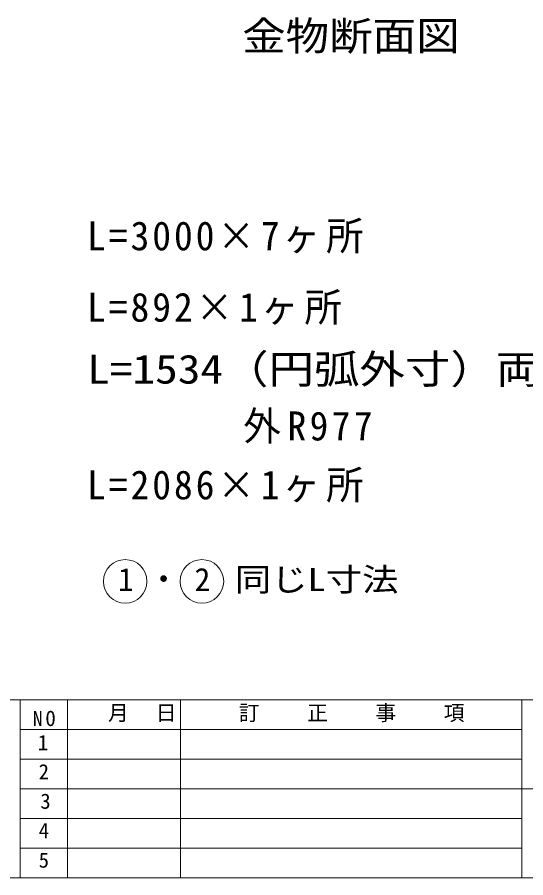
# Model space of a CAD drawing. Units: millimetres on the paper, with parts at other scales. Extents: x -848 to -26, y -812 to -539.
# Drawn here: x -346.4 to -282.1, y -811.7 to -702.8 of the extents above; entities that cross this region are included whole.
import ezdxf
from ezdxf.enums import TextEntityAlignment as Align

# ---------------------------------------------------------------- set-up
doc = ezdxf.new("R2010")
doc.units = ezdxf.units.MM
doc.layers.add('1-9_hojyosen', color=7, linetype='Continuous', lineweight=9)
doc.layers.add('F-0', color=5, linetype='Continuous', lineweight=9)
doc.styles.add('ＭＳ ゴシック', font='')
doc.styles.get('ＭＳ ゴシック').set_extended_font_data('MS Gothic')

msp = doc.modelspace()

# ---------------------------------------------------------------- linework, layer by layer
at = {"layer": '1-9_hojyosen'}
for centre in [(-332.783, -774.187), (-323.082, -774.187)]:
    msp.add_circle(centre, 2.757, dxfattribs=at)
at = {"layer": 'F-0'}
for p, q in [((-428.132, -789.19), (-346.071, -789.19)), ((-428.132, -789.19), (-282.582, -789.19)), ((-346.071, -789.19), (-346.071, -811.69)), ((-340.071, -789.19), (-340.071, -811.69)), ((-325.777, -789.19), (-325.777, -811.69)), ((-282.582, -792.94), (-346.071, -792.94)), ((-282.582, -796.69), (-346.071, -796.69)), ((-282.582, -800.44), (-346.071, -800.44)), ((-216.907, -800.44), (-282.582, -800.44)), ((-282.582, -804.19), (-346.071, -804.19)), ((-282.582, -807.94), (-346.071, -807.94)), ((-346.071, -811.69), (-428.132, -811.69)), ((-36.132, -811.69), (-428.132, -811.69))]:
    msp.add_line(p, q, dxfattribs=at)
for points in [[(-282.582, -789.19), (-282.582, -800.44), (-282.582, -811.69)], [(-282.582, -789.19), (-216.907, -789.19), (-149.732, -789.19), (-62.166, -789.19), (-36.132, -789.19)]]:
    msp.add_lwpolyline(points, dxfattribs=at)

# ---------------------------------------------------------------- texts
at = {"layer": '1-9_hojyosen', "style": 'ＭＳ ゴシック'}
for s, height, width, p in [('金物断面図', 3.666, 1.1, (-317.98, -708.111)), ('L=1534（円弧外寸）両端+100×1ヶ所\u3000', 3.666, 1.15, (-337.603, -750.266)), ('同じL寸法', 2.933, 1.15, (-318.911, -776.294))]:
    msp.add_text(s, height=height, dxfattribs=dict(at, width=width)).set_placement(p, align=Align.BOTTOM_LEFT)
for s, p in [('1', (-333.706, -776.294)), ('2', (-324.005, -776.294)), ('・', (-329.926, -776.235))]:
    msp.add_text(s, height=2.933, dxfattribs=at).set_placement(p, align=Align.BOTTOM_LEFT)
at = {"layer": '1-9_hojyosen', "char_height": 3.666, "attachment_point": 7, "style": 'ＭＳ ゴシック'}
for s, insert in [('\\T1.16;\\W0.95;L=3000×7ヶ所', (-337.603, -732.704)), ('\\T1.16;\\W0.95;L=892×1ヶ所', (-337.603, -741.731)), ('\\T1.18;\\W0.95;外R977', (-317.853, -756.745)), ('\\T1.16;\\W0.95;L=2086×1ヶ所', (-337.603, -764.209))]:
    msp.add_mtext(s, dxfattribs=dict(at, insert=insert))
at = {"layer": 'F-0', "color": 7, "style": 'ＭＳ ゴシック'}
for s, p in [('月', (-334.952, -792.362)), ('日', (-328.936, -792.362)), ('訂', (-318.403, -792.362)), ('正', (-309.764, -792.362)), ('事', (-301.125, -792.362)), ('項', (-292.486, -792.362)), ('1', (-343.839, -796.128)), ('2', (-343.729, -799.81)), ('3', (-343.522, -803.535)), ('4', (-343.729, -807.259)), ('5', (-343.729, -810.984))]:
    msp.add_text(s, height=1.924, dxfattribs=at).set_placement(p, align=Align.BOTTOM_LEFT)
at = {"layer": 'F-0', "color": 7, "insert": (-344.478, -792.528), "char_height": 1.924, "attachment_point": 7, "style": 'ＭＳ ゴシック'}
msp.add_mtext('\\T1.31;\\W0.95;NO', dxfattribs=at)

doc.saveas('drawing.dxf')
